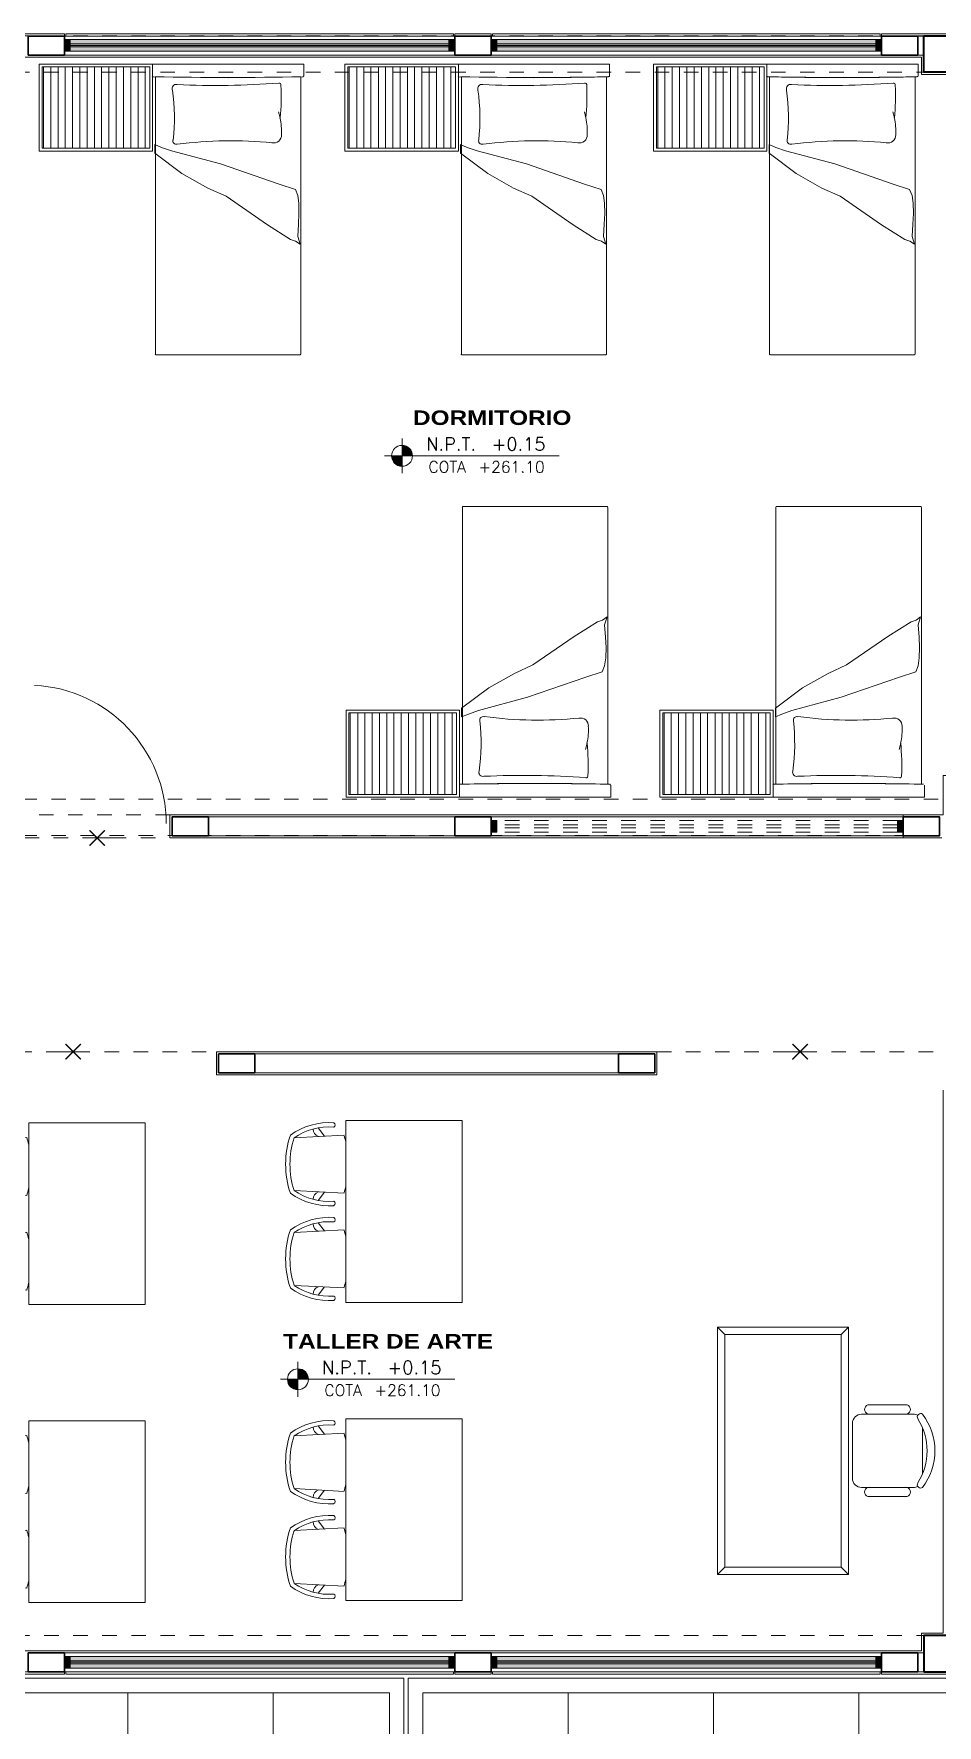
# Model space of a CAD drawing. Header units: metres. Extents: x 349703 to 349913, y 9282546 to 9282694.
# Drawn here: x 349732.66 to 349738.87, y 9282643.71 to 9282655.34 of the extents above; entities that cross this region are included whole.
import ezdxf
from ezdxf.enums import TextEntityAlignment as Align

# ---------------------------------------------------------------- set-up
doc = ezdxf.new("R2010")
doc.units = ezdxf.units.M
doc.header["$LTSCALE"] = 0.25
for name, pattern in [('01 nivel$0$HIDDEN2', [0.1875, 0.125, -0.0625]), ('B. SUM 2$0$HIDDEN', [0.375, 0.25, -0.125]), ('DASHED2', [0.762, 0.635, -0.127])]:
    doc.linetypes.add(name, pattern=pattern)
doc.layers.add('0_VANOS', color=30, linetype='Continuous', lineweight=9)
doc.layers.add('ARQ-FONDO', color=253, linetype='CONTINUOUS', lineweight=9)
doc.styles.add('MOYO2', font='arialbd.ttf', dxfattribs={"width": 1.2})
doc.styles.add('TM-DIM', font='romans.shx')

# ---------------------------------------------------------------- blocks, each defined once
blk = doc.blocks.new('COLUMNAS CENTRALES')
at = {"layer": 'ARQ-FONDO', "lineweight": 40}
for points in [[(-59533.969, 35130.333), (-59533.569, 35130.333), (-59533.569, 35130.083), (-59533.969, 35130.083)], [(-59533.969, 35119.083), (-59533.569, 35119.083), (-59533.569, 35119.333), (-59533.969, 35119.333)]]:
    blk.add_lwpolyline(points, close=True, dxfattribs=at)
blk = doc.blocks.new('CAMA 6')
at = {"layer": 'ARQ-FONDO', "linetype": 'Continuous', "lineweight": -2}
for p, q in [((3924.976, 1589.133), (3924.417, 1589.133)), ((3924.976, 1589.082), (3924.417, 1589.082)), ((3924.976, 1589.032), (3924.417, 1589.032)), ((3924.976, 1588.983), (3924.417, 1588.983)), ((3924.976, 1588.932), (3924.417, 1588.932)), ((3924.976, 1588.883), (3924.417, 1588.883)), ((3924.976, 1588.833), (3924.417, 1588.833)), ((3924.976, 1588.782), (3924.417, 1588.782)), ((3924.976, 1588.733), (3924.417, 1588.733)), ((3924.976, 1588.683), (3924.417, 1588.683)), ((3924.976, 1588.632), (3924.417, 1588.632)), ((3924.976, 1588.583), (3924.417, 1588.583)), ((3924.976, 1588.532), (3924.417, 1588.532)), ((3924.976, 1588.482), (3924.417, 1588.482)), ((3924.976, 1588.433), (3924.417, 1588.433)), ((3923, 1588.362), (3924.907, 1588.362)), ((3924.901, 1587.863), (3924.907, 1588.378)), ((3924.912, 1588.382), (3924.912, 1588.382)), ((3924.907, 1587.347), (3924.901, 1587.863)), ((3924.625, 1587.505), (3924.667, 1587.515)), ((3924.907, 1587.362), (3923, 1587.362))]:
    blk.add_line(p, q, dxfattribs=at)
for points in [[(3924.996, 1588.382), (3924.996, 1589.162), (3924.397, 1589.162), (3924.397, 1588.382)], [(3924.976, 1588.402), (3924.976, 1589.142), (3924.417, 1589.142), (3924.417, 1588.402)], [(3924.443, 1588.367), (3924.384, 1588.367), (3924.243, 1588.181), (3924.143, 1588.003), (3924.086, 1587.876), (3923.891, 1587.592), (3923.79, 1587.433), (3923.777, 1587.399), (3923.757, 1587.367), (3923.81, 1587.384), (3923.894, 1587.378), (3923.967, 1587.375), (3924.039, 1587.377), (3924.092, 1587.384), (3924.132, 1587.4), (3924.17, 1587.512), (3924.309, 1587.914), (3924.4, 1588.252), (3924.422, 1588.321)]]:
    blk.add_lwpolyline(points, close=True, dxfattribs=at)
for points in [[(3922.997, 1587.367), (3922.997, 1587.863), (3922.997, 1588.358)], [(3924.912, 1587.342), (3924.996, 1587.342), (3924.996, 1587.863), (3924.996, 1588.382), (3924.912, 1588.382)]]:
    blk.add_lwpolyline(points, dxfattribs=at)
for points in [[(3923.001, 1588.364), (3922.999, 1588.364), (3922.997, 1588.361), (3922.997, 1588.359)], [(3924.908, 1588.365), (3924.902, 1588.031), (3924.902, 1587.697), (3924.908, 1587.362)], [(3924.913, 1588.384), (3924.911, 1588.384), (3924.909, 1588.382), (3924.909, 1588.379)], [(3924.451, 1588.236), (3924.445, 1588.23), (3924.443, 1588.221), (3924.445, 1588.213)], [(3924.454, 1587.56), (3924.476, 1587.777), (3924.472, 1587.996), (3924.444, 1588.212)], [(3924.474, 1588.242), (3924.465, 1588.244), (3924.457, 1588.242), (3924.451, 1588.236)], [(3924.472, 1588.241), (3924.587, 1588.227), (3924.703, 1588.229), (3924.817, 1588.246)], [(3924.846, 1588.241), (3924.839, 1588.248), (3924.828, 1588.25), (3924.818, 1588.247)], [(3924.855, 1588.214), (3924.844, 1587.98), (3924.847, 1587.746), (3924.865, 1587.512)], [(3924.855, 1588.214), (3924.857, 1588.224), (3924.854, 1588.234), (3924.846, 1588.241)], [(3924.455, 1587.561), (3924.451, 1587.544), (3924.455, 1587.527), (3924.466, 1587.514)], [(3924.466, 1587.514), (3924.477, 1587.502), (3924.493, 1587.495), (3924.51, 1587.495)], [(3924.509, 1587.496), (3924.548, 1587.494), (3924.587, 1587.497), (3924.626, 1587.506)], [(3924.625, 1587.505), (3924.699, 1587.497), (3924.774, 1587.495), (3924.848, 1587.499)], [(3924.849, 1587.5), (3924.853, 1587.498), (3924.858, 1587.499), (3924.861, 1587.502)], [(3924.861, 1587.502), (3924.864, 1587.505), (3924.865, 1587.509), (3924.864, 1587.513)], [(3922.997, 1587.368), (3922.997, 1587.366), (3922.999, 1587.364), (3923.001, 1587.364)], [(3924.909, 1587.348), (3924.909, 1587.346), (3924.911, 1587.344), (3924.913, 1587.344)]]:
    blk.add_open_spline(points, degree=3, dxfattribs=at)
blk = doc.blocks.new('CAMA 7')
at = {"layer": 'ARQ-FONDO', "linetype": 'Continuous', "lineweight": -2}
for p, q in [((3924.976, 1587.313), (3924.417, 1587.313)), ((3924.976, 1587.261), (3924.417, 1587.261)), ((3924.976, 1587.212), (3924.417, 1587.212)), ((3924.976, 1587.163), (3924.417, 1587.163)), ((3924.976, 1587.112), (3924.417, 1587.112)), ((3924.976, 1587.062), (3924.417, 1587.062)), ((3924.976, 1587.013), (3924.417, 1587.013)), ((3924.976, 1586.962), (3924.417, 1586.962)), ((3924.976, 1586.912), (3924.417, 1586.912)), ((3924.976, 1586.863), (3924.417, 1586.863)), ((3924.976, 1586.812), (3924.417, 1586.812)), ((3924.976, 1586.762), (3924.417, 1586.762)), ((3924.976, 1586.711), (3924.417, 1586.711)), ((3924.976, 1586.662), (3924.417, 1586.662)), ((3924.976, 1586.613), (3924.417, 1586.613)), ((3924.901, 1586.042), (3924.907, 1586.558)), ((3924.912, 1586.561), (3924.912, 1586.561)), ((3923, 1586.541), (3924.907, 1586.541)), ((3924.625, 1585.684), (3924.667, 1585.695)), ((3924.907, 1585.542), (3923, 1585.542))]:
    blk.add_line(p, q, dxfattribs=at)
for points in [[(3924.996, 1586.561), (3924.996, 1587.342), (3924.397, 1587.342), (3924.397, 1586.561)], [(3924.976, 1586.582), (3924.976, 1587.322), (3924.417, 1587.322), (3924.417, 1586.582)], [(3924.443, 1586.547), (3924.384, 1586.547), (3924.243, 1586.36), (3924.143, 1586.183), (3924.086, 1586.057), (3923.891, 1585.772), (3923.79, 1585.613), (3923.777, 1585.578), (3923.757, 1585.547), (3923.81, 1585.564), (3923.894, 1585.558), (3923.967, 1585.554), (3924.039, 1585.556), (3924.092, 1585.564), (3924.132, 1585.58), (3924.17, 1585.693), (3924.309, 1586.094), (3924.4, 1586.432), (3924.422, 1586.501)]]:
    blk.add_lwpolyline(points, close=True, dxfattribs=at)
for points in [[(3924.912, 1585.521), (3924.996, 1585.521), (3924.996, 1586.042), (3924.996, 1586.561), (3924.912, 1586.561)], [(3922.997, 1585.547), (3922.997, 1586.042), (3922.997, 1586.538)]]:
    blk.add_lwpolyline(points, dxfattribs=at)
for points in [[(3924.913, 1586.563), (3924.911, 1586.563), (3924.909, 1586.561), (3924.909, 1586.559)], [(3923.001, 1586.543), (3922.999, 1586.543), (3922.997, 1586.541), (3922.997, 1586.539)], [(3924.908, 1586.545), (3924.902, 1586.21), (3924.902, 1585.876), (3924.908, 1585.542)], [(3924.451, 1586.416), (3924.445, 1586.41), (3924.443, 1586.401), (3924.445, 1586.393)], [(3924.454, 1585.74), (3924.476, 1585.957), (3924.472, 1586.175), (3924.444, 1586.391)], [(3924.474, 1586.422), (3924.465, 1586.424), (3924.457, 1586.422), (3924.451, 1586.416)], [(3924.472, 1586.422), (3924.587, 1586.409), (3924.703, 1586.411), (3924.817, 1586.427)], [(3924.846, 1586.421), (3924.839, 1586.428), (3924.828, 1586.43), (3924.818, 1586.427)], [(3924.855, 1586.393), (3924.844, 1586.16), (3924.847, 1585.925), (3924.865, 1585.692)], [(3924.855, 1586.394), (3924.857, 1586.404), (3924.854, 1586.414), (3924.846, 1586.421)], [(3924.903, 1586.044), (3924.903, 1585.873), (3924.905, 1585.701), (3924.908, 1585.529)], [(3924.455, 1585.74), (3924.451, 1585.724), (3924.455, 1585.707), (3924.466, 1585.694)], [(3924.466, 1585.694), (3924.477, 1585.681), (3924.493, 1585.674), (3924.51, 1585.675)], [(3924.509, 1585.676), (3924.548, 1585.673), (3924.587, 1585.677), (3924.626, 1585.685)], [(3924.625, 1585.684), (3924.699, 1585.677), (3924.774, 1585.675), (3924.848, 1585.679)], [(3924.849, 1585.679), (3924.853, 1585.678), (3924.858, 1585.679), (3924.861, 1585.682)], [(3924.861, 1585.682), (3924.864, 1585.685), (3924.865, 1585.689), (3924.864, 1585.693)], [(3922.997, 1585.548), (3922.997, 1585.545), (3922.999, 1585.543), (3923.001, 1585.543)], [(3924.909, 1585.528), (3924.909, 1585.525), (3924.911, 1585.523), (3924.913, 1585.523)]]:
    blk.add_open_spline(points, degree=3, dxfattribs=at)
blk = doc.blocks.new('CAMA 8')
at = {"layer": 'ARQ-FONDO', "linetype": 'Continuous', "lineweight": -2}
for p, q in [((3924.976, 1585.492), (3924.417, 1585.492)), ((3924.976, 1585.443), (3924.417, 1585.443)), ((3924.976, 1585.392), (3924.417, 1585.392)), ((3924.976, 1585.342), (3924.417, 1585.342)), ((3924.976, 1585.291), (3924.417, 1585.291)), ((3924.976, 1585.242), (3924.417, 1585.242)), ((3924.976, 1585.192), (3924.417, 1585.192)), ((3924.976, 1585.141), (3924.417, 1585.141)), ((3924.976, 1585.092), (3924.417, 1585.092)), ((3924.976, 1585.043), (3924.417, 1585.043)), ((3924.976, 1584.991), (3924.417, 1584.991)), ((3924.976, 1584.942), (3924.417, 1584.942)), ((3924.976, 1584.893), (3924.417, 1584.893)), ((3924.976, 1584.842), (3924.417, 1584.842)), ((3923, 1584.723), (3924.907, 1584.723)), ((3924.976, 1584.792), (3924.417, 1584.792)), ((3924.912, 1584.741), (3924.912, 1584.741)), ((3924.625, 1583.864), (3924.667, 1583.875)), ((3924.907, 1583.721), (3923, 1583.721))]:
    blk.add_line(p, q, dxfattribs=at)
for points in [[(3924.996, 1584.741), (3924.996, 1585.521), (3924.397, 1585.521), (3924.397, 1584.741)], [(3924.976, 1584.761), (3924.976, 1585.501), (3924.417, 1585.501), (3924.417, 1584.761)], [(3924.443, 1584.726), (3924.384, 1584.726), (3924.243, 1584.54), (3924.143, 1584.363), (3924.086, 1584.237), (3923.891, 1583.952), (3923.79, 1583.792), (3923.777, 1583.758), (3923.757, 1583.727), (3923.81, 1583.743), (3923.894, 1583.738), (3923.967, 1583.734), (3924.039, 1583.736), (3924.092, 1583.743), (3924.132, 1583.76), (3924.17, 1583.873), (3924.309, 1584.273), (3924.4, 1584.613), (3924.422, 1584.681)]]:
    blk.add_lwpolyline(points, close=True, dxfattribs=at)
for points in [[(3922.997, 1583.727), (3922.997, 1584.222), (3922.997, 1584.717)], [(3924.912, 1583.701), (3924.996, 1583.701), (3924.996, 1584.222), (3924.996, 1584.741), (3924.912, 1584.741)]]:
    blk.add_lwpolyline(points, dxfattribs=at)
for points in [[(3923.001, 1584.723), (3922.999, 1584.723), (3922.997, 1584.721), (3922.997, 1584.718)], [(3924.908, 1584.724), (3924.902, 1584.39), (3924.902, 1584.056), (3924.908, 1583.722)], [(3924.908, 1584.738), (3924.905, 1584.566), (3924.903, 1584.394), (3924.903, 1584.222)], [(3924.913, 1584.743), (3924.911, 1584.743), (3924.909, 1584.741), (3924.909, 1584.738)], [(3924.451, 1584.595), (3924.445, 1584.589), (3924.443, 1584.58), (3924.445, 1584.572)], [(3924.474, 1584.601), (3924.465, 1584.604), (3924.457, 1584.601), (3924.451, 1584.595)], [(3924.472, 1584.602), (3924.587, 1584.589), (3924.703, 1584.59), (3924.817, 1584.607)], [(3924.846, 1584.6), (3924.839, 1584.607), (3924.828, 1584.609), (3924.818, 1584.606)], [(3924.855, 1584.573), (3924.857, 1584.583), (3924.854, 1584.594), (3924.846, 1584.6)], [(3924.454, 1583.919), (3924.476, 1584.136), (3924.472, 1584.355), (3924.444, 1584.571)], [(3924.855, 1584.573), (3924.844, 1584.339), (3924.847, 1584.105), (3924.865, 1583.871)], [(3924.903, 1584.224), (3924.903, 1584.052), (3924.905, 1583.88), (3924.908, 1583.708)], [(3924.455, 1583.92), (3924.451, 1583.904), (3924.455, 1583.887), (3924.466, 1583.874)], [(3924.466, 1583.874), (3924.477, 1583.861), (3924.493, 1583.854), (3924.51, 1583.855)], [(3924.509, 1583.855), (3924.548, 1583.853), (3924.587, 1583.856), (3924.626, 1583.865)], [(3924.625, 1583.864), (3924.699, 1583.857), (3924.774, 1583.855), (3924.848, 1583.858)], [(3924.849, 1583.859), (3924.853, 1583.858), (3924.858, 1583.859), (3924.861, 1583.861)], [(3924.861, 1583.861), (3924.864, 1583.864), (3924.865, 1583.869), (3924.864, 1583.873)], [(3922.997, 1583.728), (3922.997, 1583.725), (3922.999, 1583.723), (3923.001, 1583.723)], [(3924.909, 1583.707), (3924.909, 1583.705), (3924.911, 1583.703), (3924.913, 1583.703)]]:
    blk.add_open_spline(points, degree=3, dxfattribs=at)
blk = doc.blocks.new('CAMA 9')
at = {"layer": 'ARQ-FONDO', "linetype": 'Continuous', "lineweight": -2}
for p, q in [((3919.882, 1585.492), (3920.442, 1585.492)), ((3919.882, 1585.443), (3920.442, 1585.443)), ((3919.882, 1585.392), (3920.442, 1585.392)), ((3919.882, 1585.342), (3920.442, 1585.342)), ((3919.882, 1585.291), (3920.442, 1585.291)), ((3919.882, 1585.242), (3920.442, 1585.242)), ((3919.882, 1585.192), (3920.442, 1585.192)), ((3919.882, 1585.141), (3920.442, 1585.141)), ((3919.882, 1585.092), (3920.442, 1585.092)), ((3919.882, 1585.043), (3920.442, 1585.043)), ((3919.882, 1584.991), (3920.442, 1584.991)), ((3919.882, 1584.942), (3920.442, 1584.942)), ((3919.882, 1584.893), (3920.442, 1584.893)), ((3919.882, 1584.842), (3920.442, 1584.842)), ((3919.882, 1584.792), (3920.442, 1584.792)), ((3919.946, 1584.741), (3919.946, 1584.741)), ((3921.856, 1584.723), (3919.952, 1584.723)), ((3920.233, 1583.864), (3920.191, 1583.875)), ((3919.952, 1583.721), (3921.856, 1583.721))]:
    blk.add_line(p, q, dxfattribs=at)
for points in [[(3919.862, 1584.741), (3919.862, 1585.521), (3920.462, 1585.521), (3920.462, 1584.741)], [(3919.882, 1584.761), (3919.882, 1585.501), (3920.442, 1585.501), (3920.442, 1584.761)], [(3920.416, 1584.726), (3920.475, 1584.726), (3920.615, 1584.54), (3920.714, 1584.363), (3920.773, 1584.237), (3920.968, 1583.952), (3921.069, 1583.792), (3921.081, 1583.758), (3921.102, 1583.727), (3921.049, 1583.743), (3920.964, 1583.738), (3920.891, 1583.734), (3920.82, 1583.736), (3920.767, 1583.743), (3920.725, 1583.76), (3920.688, 1583.873), (3920.55, 1584.273), (3920.458, 1584.613), (3920.434, 1584.681)]]:
    blk.add_lwpolyline(points, close=True, dxfattribs=at)
for points in [[(3919.946, 1583.701), (3919.862, 1583.701), (3919.862, 1584.222), (3919.862, 1584.741), (3919.946, 1584.741)], [(3919.952, 1583.721), (3919.956, 1584.222), (3919.952, 1584.723)], [(3921.862, 1583.727), (3921.862, 1584.222), (3921.862, 1584.717)]]:
    blk.add_lwpolyline(points, dxfattribs=at)
for points in [[(3919.952, 1584.738), (3919.952, 1584.741), (3919.95, 1584.743), (3919.947, 1584.743)], [(3919.957, 1584.222), (3919.957, 1584.394), (3919.955, 1584.566), (3919.952, 1584.738)], [(3921.862, 1584.718), (3921.862, 1584.721), (3921.86, 1584.723), (3921.857, 1584.723)], [(3920.014, 1584.6), (3920.007, 1584.594), (3920.003, 1584.583), (3920.006, 1584.573)], [(3920.042, 1584.606), (3920.033, 1584.609), (3920.022, 1584.607), (3920.014, 1584.6)], [(3920.042, 1584.607), (3920.156, 1584.59), (3920.272, 1584.589), (3920.387, 1584.602)], [(3920.41, 1584.595), (3920.404, 1584.601), (3920.395, 1584.604), (3920.387, 1584.601)], [(3920.415, 1584.572), (3920.418, 1584.58), (3920.416, 1584.589), (3920.41, 1584.595)], [(3919.996, 1583.871), (3920.014, 1584.105), (3920.017, 1584.339), (3920.006, 1584.573)], [(3920.417, 1584.571), (3920.388, 1584.355), (3920.385, 1584.136), (3920.407, 1583.919)], [(3919.952, 1583.708), (3919.955, 1583.88), (3919.957, 1584.052), (3919.957, 1584.224)], [(3920.394, 1583.874), (3920.405, 1583.887), (3920.409, 1583.904), (3920.406, 1583.92)], [(3919.996, 1583.873), (3919.995, 1583.869), (3919.997, 1583.864), (3920, 1583.861)], [(3920, 1583.861), (3920.003, 1583.859), (3920.007, 1583.858), (3920.011, 1583.859)], [(3920.01, 1583.858), (3920.085, 1583.855), (3920.159, 1583.857), (3920.234, 1583.864)], [(3920.235, 1583.865), (3920.273, 1583.856), (3920.312, 1583.853), (3920.351, 1583.855)], [(3920.35, 1583.855), (3920.367, 1583.854), (3920.383, 1583.861), (3920.394, 1583.874)], [(3921.857, 1583.723), (3921.86, 1583.723), (3921.862, 1583.725), (3921.862, 1583.728)]]:
    blk.add_open_spline(points, degree=3, dxfattribs=at)
blk = doc.blocks.new('CAMA 10')
at = {"layer": 'ARQ-FONDO', "linetype": 'Continuous', "lineweight": -2}
for p, q in [((3919.882, 1587.313), (3920.442, 1587.313)), ((3919.882, 1587.261), (3920.442, 1587.261)), ((3919.882, 1587.212), (3920.442, 1587.212)), ((3919.882, 1587.163), (3920.442, 1587.163)), ((3919.882, 1587.112), (3920.442, 1587.112)), ((3919.882, 1587.062), (3920.442, 1587.062)), ((3919.882, 1587.013), (3920.442, 1587.013)), ((3919.882, 1586.962), (3920.442, 1586.962)), ((3919.882, 1586.912), (3920.442, 1586.912)), ((3919.882, 1586.863), (3920.442, 1586.863)), ((3919.882, 1586.812), (3920.442, 1586.812)), ((3919.882, 1586.762), (3920.442, 1586.762)), ((3919.882, 1586.711), (3920.442, 1586.711)), ((3919.882, 1586.662), (3920.442, 1586.662)), ((3919.882, 1586.613), (3920.442, 1586.613)), ((3919.946, 1586.561), (3919.946, 1586.561)), ((3921.856, 1586.541), (3919.952, 1586.541)), ((3920.233, 1585.684), (3920.191, 1585.695)), ((3919.952, 1585.542), (3921.856, 1585.542))]:
    blk.add_line(p, q, dxfattribs=at)
for points in [[(3919.862, 1586.561), (3919.862, 1587.342), (3920.462, 1587.342), (3920.462, 1586.561)], [(3919.882, 1586.582), (3919.882, 1587.322), (3920.442, 1587.322), (3920.442, 1586.582)], [(3920.416, 1586.547), (3920.475, 1586.547), (3920.615, 1586.36), (3920.714, 1586.183), (3920.773, 1586.057), (3920.968, 1585.772), (3921.069, 1585.613), (3921.081, 1585.578), (3921.102, 1585.547), (3921.049, 1585.564), (3920.964, 1585.558), (3920.891, 1585.554), (3920.82, 1585.556), (3920.767, 1585.564), (3920.725, 1585.58), (3920.688, 1585.693), (3920.55, 1586.094), (3920.458, 1586.432), (3920.434, 1586.501)]]:
    blk.add_lwpolyline(points, close=True, dxfattribs=at)
for points in [[(3919.946, 1585.521), (3919.862, 1585.521), (3919.862, 1586.042), (3919.862, 1586.561), (3919.946, 1586.561)], [(3919.952, 1585.542), (3919.956, 1586.042), (3919.952, 1586.541)], [(3921.862, 1585.547), (3921.862, 1586.042), (3921.862, 1586.538)]]:
    blk.add_lwpolyline(points, dxfattribs=at)
for points in [[(3919.952, 1586.559), (3919.952, 1586.561), (3919.95, 1586.563), (3919.947, 1586.563)], [(3919.957, 1586.042), (3919.957, 1586.214), (3919.955, 1586.386), (3919.952, 1586.558)], [(3921.862, 1586.539), (3921.862, 1586.541), (3921.86, 1586.543), (3921.857, 1586.543)], [(3919.996, 1585.692), (3920.014, 1585.925), (3920.017, 1586.16), (3920.006, 1586.393)], [(3920.014, 1586.421), (3920.007, 1586.414), (3920.003, 1586.404), (3920.006, 1586.394)], [(3920.042, 1586.427), (3920.033, 1586.43), (3920.022, 1586.428), (3920.014, 1586.421)], [(3920.042, 1586.427), (3920.156, 1586.411), (3920.272, 1586.409), (3920.387, 1586.422)], [(3920.417, 1586.391), (3920.388, 1586.175), (3920.385, 1585.957), (3920.407, 1585.74)], [(3920.41, 1586.416), (3920.404, 1586.422), (3920.395, 1586.424), (3920.387, 1586.422)], [(3920.415, 1586.393), (3920.418, 1586.401), (3920.416, 1586.41), (3920.41, 1586.416)], [(3919.952, 1585.529), (3919.955, 1585.701), (3919.957, 1585.873), (3919.957, 1586.044)], [(3919.996, 1585.693), (3919.995, 1585.689), (3919.997, 1585.685), (3920, 1585.682)], [(3920, 1585.682), (3920.003, 1585.679), (3920.007, 1585.678), (3920.011, 1585.679)], [(3920.01, 1585.679), (3920.085, 1585.675), (3920.159, 1585.677), (3920.234, 1585.684)], [(3920.235, 1585.685), (3920.273, 1585.677), (3920.312, 1585.673), (3920.351, 1585.676)], [(3920.35, 1585.675), (3920.367, 1585.674), (3920.383, 1585.681), (3920.394, 1585.694)], [(3920.394, 1585.694), (3920.405, 1585.707), (3920.409, 1585.724), (3920.406, 1585.74)], [(3919.947, 1585.523), (3919.95, 1585.523), (3919.952, 1585.525), (3919.952, 1585.528)], [(3921.857, 1585.543), (3921.86, 1585.543), (3921.862, 1585.545), (3921.862, 1585.548)]]:
    blk.add_open_spline(points, degree=3, dxfattribs=at)
blk = doc.blocks.new('*U934')
blk.add_arc((0.021, 0.047), 0.954, 0.1579, 87.0814)
blk = doc.blocks.new('*U677')
at = {"linetype": 'Continuous', "lineweight": 0, "true_color": 0xbebebe}
for points in [[(3037.252, 1360.543), (3037.212, 1360.543), (3037.212, 1360.463), (3037.252, 1360.463)], [(3039.897, 1360.543), (3039.857, 1360.543), (3039.857, 1360.463), (3039.897, 1360.463)]]:
    blk.add_hatch(color=9, dxfattribs=at).paths.add_polyline_path(points)
at = {"true_color": 0xffffff}
h = blk.add_hatch(color=7, dxfattribs=at)
h.dxf.hatch_style = 1
h.paths.add_polyline_path([(3039.857, 1360.463), (3039.857, 1360.543), (3037.252, 1360.543), (3037.252, 1360.463)])
at = {"layer": '0_VANOS', "linetype": 'Continuous'}
for p, q in [((3037.252, 1360.513), (3039.857, 1360.513)), ((3037.252, 1360.503), (3039.857, 1360.503)), ((3037.252, 1360.493), (3039.857, 1360.493))]:
    blk.add_line(p, q, dxfattribs=at)
for points in [[(3037.212, 1360.543), (3037.212, 1360.463), (3037.252, 1360.463), (3037.252, 1360.543)], [(3037.252, 1360.543), (3039.857, 1360.543), (3039.857, 1360.463), (3037.252, 1360.463)], [(3039.857, 1360.543), (3039.857, 1360.463), (3039.897, 1360.463), (3039.897, 1360.543)]]:
    blk.add_lwpolyline(points, close=True, dxfattribs=at)
blk = doc.blocks.new('*U686')
at = {"linetype": 'Continuous', "true_color": 0xbebebe}
for points in [[(3032.131, 1351.189), (3032.131, 1351.269), (3032.171, 1351.269), (3032.171, 1351.189)], [(3034.926, 1351.189), (3034.926, 1351.269), (3034.966, 1351.269), (3034.966, 1351.189)]]:
    blk.add_hatch(color=9, dxfattribs=at).paths.add_polyline_path(points)
at = {"layer": '0_VANOS', "linetype": 'Continuous'}
for p, q in [((3032.131, 1351.269), (3032.171, 1351.269)), ((3032.131, 1351.269), (3032.131, 1351.189)), ((3032.171, 1351.269), (3032.171, 1351.189)), ((3034.926, 1351.189), (3034.926, 1351.269)), ((3034.926, 1351.269), (3034.966, 1351.269)), ((3034.966, 1351.269), (3034.966, 1351.189)), ((3032.171, 1351.189), (3032.131, 1351.189)), ((3034.966, 1351.189), (3034.926, 1351.189))]:
    blk.add_line(p, q, dxfattribs=at)
at = {"layer": '0_VANOS', "linetype": '01 nivel$0$HIDDEN2', "ltscale": 0.5}
for p, q in [((3032.171, 1351.269), (3034.926, 1351.269)), ((3032.171, 1351.239), (3034.926, 1351.239)), ((3032.171, 1351.219), (3034.926, 1351.219)), ((3032.171, 1351.189), (3034.926, 1351.189))]:
    blk.add_line(p, q, dxfattribs=at)
at = {"layer": '0_VANOS', "linetype": '01 nivel$0$HIDDEN2'}
blk.add_line((3034.926, 1351.269), (3034.966, 1351.269), dxfattribs=at)
blk = doc.blocks.new('CHAIR7')
at = {"layer": 'ARQ-FONDO'}
for p, q in [((20, 12), (3, 12)), ((5.12, 15.04), (17.88, 15.04)), ((0, 9), (0, -9)), ((23, -7.44), (23, 7.44)), ((3, -12), (20, -12)), ((5.12, -15), (17.88, -15))]:
    blk.add_line(p, q, dxfattribs=at)
for centre, radius, start, end in [((3, 9), 3, 90, 180), ((5.56, 13.54), 1.56, 73.7398, 286.2602), ((17.44, 13.54), 1.56, 253.7398, 106.2602), ((20, 9), 3, 62.4156, 90), ((22.34, 11.12), 1.1, 53.3099, 212.0274), ((7, 0), 20, 323.1301, 36.8699), ((4.82, 0), 19.64, 327.5758, 32.4242), ((3, -9), 3, 180, 270), ((22.34, -11.12), 1.1, 147.9726, 306.6901), ((5.56, -13.5), 1.56, 73.7398, 286.2602), ((17.44, -13.5), 1.56, 253.7398, 106.2602), ((20, -9), 3, 270, 297.5844)]:
    blk.add_arc(centre, radius, start, end, dxfattribs=at)
blk = doc.blocks.new('A$C0ABA6139')
at = {"layer": 'ARQ-FONDO'}
for points in [[(592, 1700), (1492, 1700), (1492, 0), (592, 0)], [(642, 1650), (1442, 1650), (1442, 50), (642, 50)]]:
    blk.add_lwpolyline(points, close=True, dxfattribs=at)
for points in [[(592, 1700), (642, 1650)], [(1442, 1650), (1492, 1700)], [(592, 0), (642, 50)], [(1492, 0), (1442, 50)]]:
    blk.add_lwpolyline(points, dxfattribs=at)
at = {"layer": 'ARQ-FONDO', "xscale": 21.00000000000364, "yscale": 21.00000000000364, "zscale": 21.00000000000364, "rotation": 180}
blk.add_blockref('CHAIR7', (564, 850), dxfattribs=at)
blk = doc.blocks.new('SILLA')
at = {"layer": 'ARQ-FONDO'}
for p, q in [((478.621, 333.309), (478.64, 333.653)), ((479.021, 333.309), (479.003, 333.653)), ((478.572, 333.487), (478.629, 333.443)), ((479.071, 333.487), (479.014, 333.443))]:
    blk.add_line(p, q, dxfattribs=at)
for centre, radius, start, end in [((478.995, 333.41), 0.46, 144.3343, 183.9715), ((478.995, 333.41), 0.43, 145.6187, 183.9715), ((478.821, 333.087), 0.624, 71.3205, 108.6795), ((478.821, 333.087), 0.594, 72.2576, 107.7424), ((478.648, 333.41), 0.43, 356.0285, 34.3813), ((478.648, 333.41), 0.46, 356.0285, 35.6657), ((478.578, 333.465), 0.0569, 21.4004, 88.2071), ((479.065, 333.465), 0.0569, 91.7929, 158.5996), ((478.551, 333.388), 0.0174, 214.4526, 333.4904), ((478.821, 333.949), 0.67, 252.6383, 256.821), ((478.821, 333.949), 0.67, 283.179, 287.3617), ((479.092, 333.388), 0.0174, 206.5096, 325.5474)]:
    blk.add_arc(centre, radius, start, end, dxfattribs=at)
blk = doc.blocks.new('ESCRITFIOEW+')
at = {"layer": 'ARQ-FONDO'}
for points in [[(350770.856, 9282602.094), (350770.856, 9282600.844), (350770.056, 9282600.844), (350770.056, 9282602.094), (350770.856, 9282602.094)], [(350773.038, 9282602.109), (350773.038, 9282600.859), (350772.238, 9282600.859), (350772.238, 9282602.109), (350773.038, 9282602.109)], [(350770.856, 9282600.044), (350770.856, 9282598.794), (350770.056, 9282598.794), (350770.056, 9282600.044), (350770.856, 9282600.044)], [(350773.038, 9282600.059), (350773.038, 9282598.809), (350772.238, 9282598.809), (350772.238, 9282600.059), (350773.038, 9282600.059)]]:
    blk.add_lwpolyline(points, dxfattribs=at)
at = {"layer": 'ARQ-FONDO', "rotation": 90.00000000000003}
for p in [(351105.534, 9282122.988), (351103.352, 9282122.973), (351103.352, 9282120.923), (351105.534, 9282120.938)]:
    blk.add_blockref('SILLA', p, dxfattribs=at)
at = {"layer": 'ARQ-FONDO', "xscale": -1, "rotation": 90}
for p in [(351103.352, 9283079.964), (351105.534, 9283079.979), (351103.352, 9283077.914), (351105.534, 9283077.929)]:
    blk.add_blockref('SILLA', p, dxfattribs=at)
at = {"layer": 'ARQ-FONDO', "xscale": 0.001, "yscale": 0.001, "zscale": 0.001, "rotation": 180}
blk.add_blockref('A$C0ABA6139', (350776.286, 9282600.688), dxfattribs=at)
blk = doc.blocks.new('CAMBIOPISO')
at = {"layer": 'ARQ-FONDO'}
blk.add_line((-0.1, 0), (0.1, 0), dxfattribs=at)
at = {"layer": 'ARQ-FONDO', "const_width": 0.01}
for points in [[(-0.053, -0.053), (0.053, 0.053)], [(-0.053, 0.053), (0.053, -0.053)]]:
    blk.add_lwpolyline(points, dxfattribs=at)
blk = doc.blocks.new('MODULO 5 A 11 NUEVO')
at = {"layer": 'ARQ-FONDO'}
for points in [[(350759.637, 9282631.715), (350759.912, 9282631.715), (350759.912, 9282631.57)], [(350759.922, 9282631.7), (350759.922, 9282631.715), (350762.587, 9282631.715)], [(350762.587, 9282631.7), (350762.587, 9282631.715)], [(350762.597, 9282631.715), (350762.847, 9282631.715)], [(350762.597, 9282631.7), (350762.597, 9282631.715)], [(350762.847, 9282631.7), (350762.847, 9282631.715)], [(350762.857, 9282631.715), (350765.522, 9282631.715), (350765.522, 9282631.7)], [(350762.857, 9282631.7), (350762.857, 9282631.715)], [(350765.532, 9282631.57), (350765.532, 9282631.715), (350765.797, 9282631.715)], [(350765.797, 9282631.715), (350766.237, 9282631.715)], [(350759.922, 9282631.555), (350759.637, 9282631.555), (350759.637, 9282631.425)], [(350765.532, 9282631.555), (350759.922, 9282631.555)], [(350766.077, 9282631.15), (350766.077, 9282631.435), (350765.807, 9282631.435), (350765.807, 9282631.555), (350765.532, 9282631.555)], [(350765.947, 9282626.185), (350765.682, 9282626.185), (350765.682, 9282626.345), (350765.957, 9282626.345), (350765.957, 9282626.615), (350766.077, 9282626.615), (350766.077, 9282626.905)], [(350760.902, 9282626.185), (350760.637, 9282626.185), (350760.637, 9282626.345), (350760.902, 9282626.345)], [(350760.902, 9282626.345), (350765.682, 9282626.345), (350765.682, 9282626.185), (350760.902, 9282626.185)], [(350760.902, 9282626.33), (350760.902, 9282626.2)], [(350761.222, 9282624.555), (350760.957, 9282624.555), (350760.957, 9282624.715), (350761.222, 9282624.715)], [(350761.222, 9282624.715), (350761.222, 9282624.715), (350763.722, 9282624.715)], [(350761.222, 9282624.57), (350761.222, 9282624.7)], [(350763.722, 9282624.715), (350763.987, 9282624.715), (350763.987, 9282624.555), (350763.722, 9282624.555)], [(350763.722, 9282624.7), (350763.722, 9282624.57)], [(350763.722, 9282624.555), (350761.222, 9282624.555)], [(350765.522, 9282620.595), (350765.807, 9282620.595), (350765.807, 9282620.715), (350765.957, 9282620.715), (350765.957, 9282624.45)], [(350758.932, 9282620.595), (350758.932, 9282620.595), (350759.207, 9282620.595), (350759.207, 9282620.715), (350759.637, 9282620.715), (350759.637, 9282620.595), (350759.912, 9282620.595)], [(350759.912, 9282620.595), (350765.522, 9282620.595)], [(350759.912, 9282620.58), (350759.912, 9282620.435), (350759.637, 9282620.435)], [(350765.797, 9282620.435), (350765.532, 9282620.435), (350765.532, 9282620.58)], [(350766.512, 9282620.58), (350766.512, 9282620.435), (350765.797, 9282620.435)], [(350762.587, 9282620.435), (350759.922, 9282620.435), (350759.922, 9282620.45)], [(350762.587, 9282620.45), (350762.587, 9282620.435)], [(350762.597, 9282620.45), (350762.597, 9282620.435)], [(350762.847, 9282620.435), (350762.597, 9282620.435)], [(350762.847, 9282620.45), (350762.847, 9282620.435)], [(350765.522, 9282620.45), (350765.522, 9282620.435), (350762.857, 9282620.435)], [(350762.857, 9282620.45), (350762.857, 9282620.435)]]:
    blk.add_lwpolyline(points, dxfattribs=at)
at = {"layer": 'ARQ-FONDO', "lineweight": 30, "flags": 128}
for points in [[(350759.662, 9282631.57), (350759.662, 9282631.7), (350759.912, 9282631.7), (350759.912, 9282631.57), (350759.662, 9282631.57)], [(350762.597, 9282631.57), (350762.597, 9282631.7), (350762.847, 9282631.7), (350762.847, 9282631.57), (350762.597, 9282631.57)], [(350765.532, 9282631.57), (350765.532, 9282631.7), (350765.782, 9282631.7), (350765.782, 9282631.57), (350765.532, 9282631.57)], [(350760.902, 9282626.33), (350760.902, 9282626.2), (350760.652, 9282626.2), (350760.652, 9282626.33), (350760.902, 9282626.33)], [(350762.597, 9282626.2), (350762.597, 9282626.33), (350762.847, 9282626.33), (350762.847, 9282626.2), (350762.597, 9282626.2)], [(350765.682, 9282626.2), (350765.682, 9282626.33), (350765.932, 9282626.33), (350765.932, 9282626.2), (350765.682, 9282626.2)], [(350761.222, 9282624.7), (350761.222, 9282624.57), (350760.972, 9282624.57), (350760.972, 9282624.7), (350761.222, 9282624.7)], [(350763.972, 9282624.7), (350763.972, 9282624.57), (350763.722, 9282624.57), (350763.722, 9282624.7), (350763.972, 9282624.7)], [(350759.662, 9282620.45), (350759.662, 9282620.58), (350759.912, 9282620.58), (350759.912, 9282620.45), (350759.662, 9282620.45)], [(350762.597, 9282620.45), (350762.597, 9282620.58), (350762.847, 9282620.58), (350762.847, 9282620.45), (350762.597, 9282620.45)], [(350765.532, 9282620.45), (350765.532, 9282620.58), (350765.782, 9282620.58), (350765.782, 9282620.45), (350765.532, 9282620.45)]]:
    blk.add_lwpolyline(points, dxfattribs=at)
at = {"layer": 'ARQ-FONDO'}
for points in [[(350759.912, 9282631.7), (350765.532, 9282631.7), (350765.532, 9282631.57), (350759.912, 9282631.57)], [(350765.822, 9282631.7), (350765.782, 9282631.7), (350765.782, 9282631.57), (350765.822, 9282631.57)], [(350760.902, 9282626.33), (350765.682, 9282626.33), (350765.682, 9282626.2), (350760.902, 9282626.2)], [(350761.222, 9282624.7), (350763.722, 9282624.7), (350763.722, 9282624.57), (350761.222, 9282624.57)], [(350759.912, 9282620.58), (350765.532, 9282620.58), (350765.532, 9282620.45), (350759.912, 9282620.45)], [(350765.822, 9282620.58), (350765.782, 9282620.58), (350765.782, 9282620.45), (350765.822, 9282620.45)]]:
    blk.add_lwpolyline(points, close=True, dxfattribs=at)
at = {"layer": 'ARQ-FONDO', "linetype": 'DASHED2', "ltscale": 0.3}
blk.add_lwpolyline([(350760.637, 9282626.345), (350759.637, 9282626.345), (350759.637, 9282626.185), (350760.637, 9282626.185)], close=True, dxfattribs=at)
for points in [[(350758.987, 9282624.715), (350760.957, 9282624.715)], [(350763.987, 9282624.715), (350765.957, 9282624.715)]]:
    blk.add_lwpolyline(points, dxfattribs=at)
at = {"layer": 'ARQ-FONDO'}
for name, p in [('COLUMNAS CENTRALES', (410299.791, 9247501.368)), ('*U934', (350759.637, 9282626.235)), ('CAMBIOPISO', (350760.137, 9282626.185)), ('CAMBIOPISO', (350759.972, 9282624.715)), ('CAMBIOPISO', (350764.972, 9282624.715)), ('ESCRITFIOEW+', (-10.39, 22.132))]:
    blk.add_blockref(name, p, dxfattribs=at)
at = {"layer": 'ARQ-FONDO', "lineweight": 0, "rotation": 180.000079299102}
for p in [(353799.807, 9283992.143), (353802.742, 9283992.143), (353799.807, 9283981.023), (353802.742, 9283981.023)]:
    blk.add_blockref('*U677', p, dxfattribs=at)
at = {"layer": 'ARQ-FONDO', "rotation": 90.00000000000003}
for name, p in [('CAMA 6', (352348.9, 9278706.512)), ('CAMA 7', (352349.183, 9278706.512)), ('CAMA 8', (352349.485, 9278706.512)), ('CAMA 10', (352349.191, 9278706.603)), ('CAMA 9', (352349.528, 9278706.603))]:
    blk.add_blockref(name, p, dxfattribs=at)
at = {"layer": 'ARQ-FONDO', "xscale": -1}
blk.add_blockref('*U686', (353797.813, 9281275.036), dxfattribs=at)
blk = doc.blocks.new('VERDAD88')
at = {"layer": 'ARQ-FONDO'}
for points in [[(350756.933, 9282641.041), (350760.933, 9282641.041), (350760.933, 9282639.886), (350756.933, 9282639.886), (350756.933, 9282641.041)], [(350760.963, 9282641.041), (350764.963, 9282641.041), (350764.963, 9282639.886), (350760.963, 9282639.886), (350760.963, 9282641.041)]]:
    blk.add_lwpolyline(points, dxfattribs=at)
at = {"layer": 'ARQ-FONDO', "flags": 128}
for points in [[(350757.033, 9282640.941), (350760.833, 9282640.941), (350760.833, 9282639.986), (350757.033, 9282639.986)], [(350761.063, 9282640.941), (350764.863, 9282640.941), (350764.863, 9282639.986), (350761.063, 9282639.986)]]:
    blk.add_lwpolyline(points, close=True, dxfattribs=at)
for points in [[(350759.033, 9282639.986), (350759.033, 9282640.941)], [(350760.033, 9282639.986), (350760.033, 9282640.941)], [(350762.063, 9282639.986), (350762.063, 9282640.941)], [(350763.063, 9282639.986), (350763.063, 9282640.941)], [(350764.063, 9282639.986), (350764.063, 9282640.941)]]:
    blk.add_lwpolyline(points, dxfattribs=at)
blk = doc.blocks.new('VIGAS')
at = {"layer": 'ARQ-FONDO', "linetype": 'B. SUM 2$0$HIDDEN', "flags": 128}
for points in [[(350745.195, 9282650.615), (350769.745, 9282650.615)], [(350745.195, 9282650.365), (350769.745, 9282650.365)], [(350745.445, 9282645.365), (350769.745, 9282645.365)], [(350745.445, 9282645.115), (350769.745, 9282645.115)], [(350745.195, 9282639.615), (350769.745, 9282639.615)], [(350745.195, 9282639.365), (350769.745, 9282639.365)]]:
    blk.add_lwpolyline(points, dxfattribs=at)
blk = doc.blocks.new('*U591')
h = blk.add_hatch(color=251)
h.paths.add_polyline_path([(0.75, -0.1724), (0.75, -0.2324), (0.81, -0.2324, 0.414214)])
h.paths.add_polyline_path([(0.75, -0.2324), (0.69, -0.2324, 0.414214), (0.75, -0.2924)])
at = {"color": 2}
for p, q in [((0.75, -0.1324), (0.75, -0.3324)), ((0.65, -0.2324), (1.65, -0.2324))]:
    blk.add_line(p, q, dxfattribs=at)
blk.add_circle((0.75, -0.2324), 0.06, dxfattribs=at)
at = {"color": 2, "style": 'TM-DIM'}
blk.add_text('COTA', height=0.065, rotation=360, dxfattribs=at).set_placement((1.0088, -0.3282), align=Align.CENTER)
for tag, p, height in [('NIV_P', (0.8881, -0.2024), 0.075), ('VALOR_P', (1.2641, -0.2024), 0.075), ('COTA_P', (1.1884, -0.3282), 0.065)]:
    blk.add_attdef(tag, p, '', height=height, rotation=360, dxfattribs=at)
blk = doc.blocks.new('NOMBRES 6 A 11 AÑOS')
at = {"layer": 'ARQ-FONDO', "xscale": 1.199999999999999, "yscale": 1.199999999999999, "zscale": 1.199999999999999}
for p in [(350160.579, 9282518.272, 0), (350159.863, 9282511.921, 0)]:
    blk.add_blockref('*U591', p, dxfattribs=at).add_auto_attribs({'NIV_P': 'N.P.T.', 'COTA_P': '+261.10', 'VALOR_P': '+0.15'})
at = {"layer": 'ARQ-FONDO', "lineweight": -2, "char_height": 0.1, "width": 2.66669, "attachment_point": 8, "style": 'MOYO2'}
for s, insert in [('DORMITORIO', (350162.099, 9282518.204, 0)), ('TALLER DE ARTE', (350161.383, 9282511.853, 0))]:
    blk.add_mtext(s, dxfattribs=dict(at, insert=insert))

msp = doc.modelspace()

# ---------------------------------------------------------------- block references
at = {"layer": 'ARQ-FONDO'}
for name, p in [('VERDAD88', (-1025.727, 2.992)), ('MODULO 5 A 11 NUEVO', (-1027.041, 23.627)), ('VIGAS', (-1026.064, 4.713)), ('NOMBRES 6 A 11 AÑOS', (-426.286, 134.447))]:
    msp.add_blockref(name, p, dxfattribs=at)

doc.saveas('drawing.dxf')
